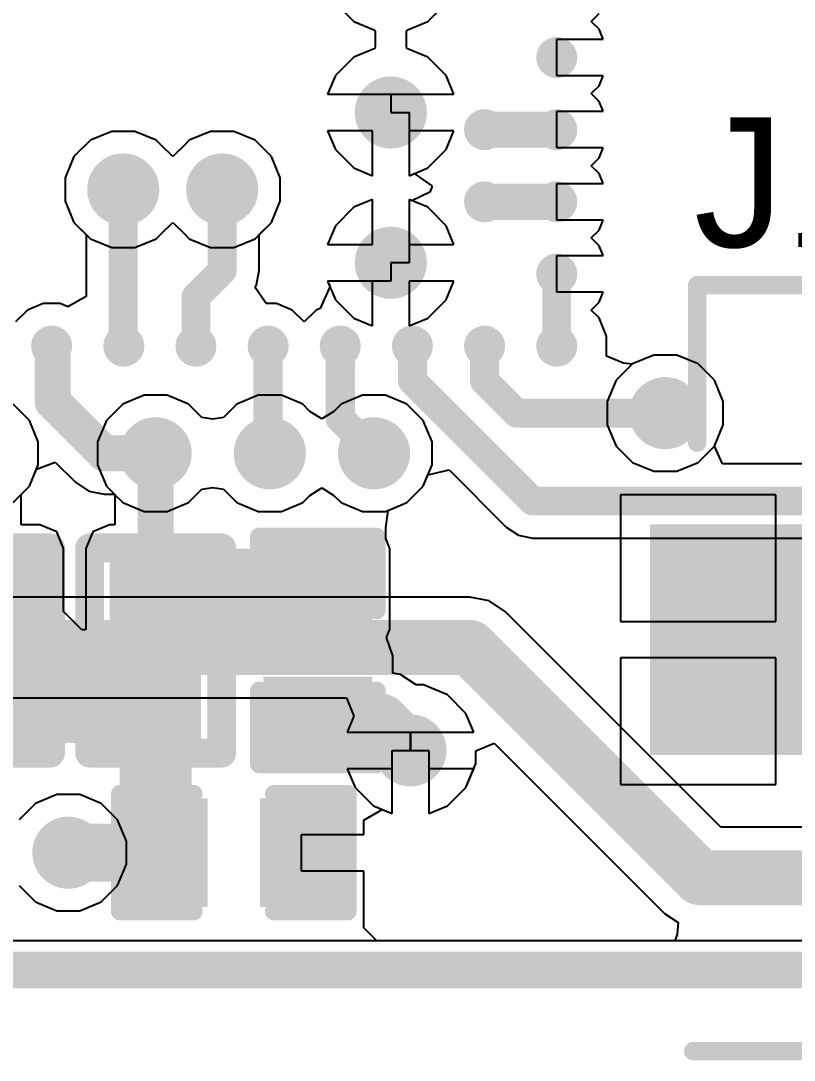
# Model space of a CAD drawing. Header units: millimetres. Extents: x 0 to 1.74, y -0.02 to 0.58.
# Drawn here: x 0.6768 to 0.8878, y -0.0246 to 0.259 of the extents above; entities that cross this region are included whole.
import ezdxf

# ---------------------------------------------------------------- set-up
doc = ezdxf.new("R2010")
doc.units = ezdxf.units.MM
doc.header["$MEASUREMENT"] = 0
for name, color, linetype in [('BottomLayer', 5, 'Continuous'), ('BottomPaste', 16, 'Continuous'), ('BottomSolder', 6, 'Continuous'), ('Mechanical1', 6, 'Continuous'), ('Mechanical2', 216, 'Continuous'), ('TopLayer', 1, 'Continuous'), ('TopOverlay', 2, 'Continuous'), ('TopPaste', 8, 'Continuous'), ('TopSolder', 216, 'Continuous'), ('ViaHoleLayer', 16, 'Continuous')]:
    doc.layers.add(name, color=color, linetype=linetype)
doc.styles.add('Arial', font='', dxfattribs={"height": 0.2})
doc.styles.get('Arial').set_extended_font_data('Arial')

# ---------------------------------------------------------------- blocks, each defined once
blk = doc.blocks.new('C___0402_12')
at = {"layer": 'TopLayer'}
for points in [[(-0.0275, -0.0125), (-0.0275, 0.0125), (-0.0095, 0.0125), (-0.0095, -0.0125)], [(0.0095, -0.0125), (0.0095, 0.0125), (0.0275, 0.0125), (0.0275, -0.0125)]]:
    blk.add_hatch(color=1, dxfattribs=at).paths.add_polyline_path(points)
at = {"layer": 'TopPaste'}
for points in [[(-0.0275, -0.0125), (-0.0275, 0.0125), (-0.0095, 0.0125), (-0.0095, -0.0125)], [(0.0095, -0.0125), (0.0095, 0.0125), (0.0275, 0.0125), (0.0275, -0.0125)]]:
    blk.add_hatch(color=8, dxfattribs=at).paths.add_polyline_path(points)
at = {"layer": 'TopSolder'}
for points in [[(-0.02986, -0.01486), (-0.02986, 0.01486), (-0.00714, 0.01486), (-0.00714, -0.01486)], [(0.00714, -0.01486), (0.00714, 0.01486), (0.02986, 0.01486), (0.02986, -0.01486)]]:
    blk.add_hatch(color=216, dxfattribs=at).paths.add_polyline_path(points)
at = {"layer": 'TopOverlay', "const_width": 0.005}
for points in [[(-0.031, -0.016), (-0.031, 0.016)], [(-0.011, 0.016), (-0.031, 0.016)], [(0.031, 0.016), (0.011, 0.016)], [(0.031, -0.016), (0.031, 0.016)], [(-0.011, -0.016), (-0.031, -0.016)], [(0.031, -0.016), (0.011, -0.016)]]:
    blk.add_lwpolyline(points, dxfattribs=at)
at = {"layer": 'TopOverlay', "const_width": 0.0025}
for points in [[(-0.03225, 0.016, 1), (-0.02975, 0.016, 1)], [(-0.03225, 0.016, 1), (-0.02975, 0.016, 1)], [(-0.01225, 0.016, 1), (-0.00975, 0.016, 1)], [(0.00975, 0.016, 1), (0.01225, 0.016, 1)], [(0.02975, 0.016, 1), (0.03225, 0.016, 1)], [(0.02975, 0.016, 1), (0.03225, 0.016, 1)], [(-0.03225, -0.016, 1), (-0.02975, -0.016, 1)], [(-0.03225, -0.016, 1), (-0.02975, -0.016, 1)], [(-0.01225, -0.016, 1), (-0.00975, -0.016, 1)], [(0.00975, -0.016, 1), (0.01225, -0.016, 1)], [(0.02975, -0.016, 1), (0.03225, -0.016, 1)], [(0.02975, -0.016, 1), (0.03225, -0.016, 1)]]:
    blk.add_lwpolyline(points, format="xyb", close=True, dxfattribs=at)
blk = doc.blocks.new('_____2____40_B_23')
at = {"layer": 'BottomLayer'}
h = blk.add_hatch(color=5, dxfattribs=at)
edge = h.paths.add_edge_path()
edge.add_arc((-0.10827, 0.07874), 0.00561, 0, 360)
h = blk.add_hatch(color=5, dxfattribs=at)
edge = h.paths.add_edge_path()
edge.add_arc((-0.08858, 0.07874), 0.00561, 0, 360)
h = blk.add_hatch(color=5, dxfattribs=at)
edge = h.paths.add_edge_path()
edge.add_arc((-0.0689, 0.07874), 0.00561, 0, 360)
h = blk.add_hatch(color=5, dxfattribs=at)
edge = h.paths.add_edge_path()
edge.add_arc((-0.04921, 0.07874), 0.00561, 0, 360)
h = blk.add_hatch(color=5, dxfattribs=at)
edge = h.paths.add_edge_path()
edge.add_arc((-0.02953, 0.07874), 0.00561, 0, 360)
h = blk.add_hatch(color=5, dxfattribs=at)
edge = h.paths.add_edge_path()
edge.add_arc((-0.00984, 0.07874), 0.00561, 0, 360)
h = blk.add_hatch(color=5, dxfattribs=at)
edge = h.paths.add_edge_path()
edge.add_arc((0.00984, 0.07874), 0.00561, 0, 360)
h = blk.add_hatch(color=5, dxfattribs=at)
edge = h.paths.add_edge_path()
edge.add_arc((0.02953, 0.07874), 0.00561, 0, 360)
h = blk.add_hatch(color=5, dxfattribs=at)
edge = h.paths.add_edge_path()
edge.add_arc((-0.10827, 0.05906), 0.00561, 0, 360)
h = blk.add_hatch(color=5, dxfattribs=at)
edge = h.paths.add_edge_path()
edge.add_arc((-0.10827, 0.03937), 0.00561, 0, 360)
h = blk.add_hatch(color=5, dxfattribs=at)
edge = h.paths.add_edge_path()
edge.add_arc((-0.08858, 0.03937), 0.00561, 0, 360)
h = blk.add_hatch(color=5, dxfattribs=at)
edge = h.paths.add_edge_path()
edge.add_arc((-0.10827, 0.01969), 0.00561, 0, 360)
h = blk.add_hatch(color=5, dxfattribs=at)
edge = h.paths.add_edge_path()
edge.add_arc((-0.08858, 0.01969), 0.00561, 0, 360)
h = blk.add_hatch(color=5, dxfattribs=at)
edge = h.paths.add_edge_path()
edge.add_arc((-0.10827, 0), 0.00561, 0, 360)
at = {"layer": 'BottomPaste'}
h = blk.add_hatch(color=16, dxfattribs=at)
edge = h.paths.add_edge_path()
edge.add_arc((-0.10827, 0.07874), 0.00561, 0, 360)
h = blk.add_hatch(color=16, dxfattribs=at)
edge = h.paths.add_edge_path()
edge.add_arc((-0.08858, 0.07874), 0.00561, 0, 360)
h = blk.add_hatch(color=16, dxfattribs=at)
edge = h.paths.add_edge_path()
edge.add_arc((-0.0689, 0.07874), 0.00561, 0, 360)
h = blk.add_hatch(color=16, dxfattribs=at)
edge = h.paths.add_edge_path()
edge.add_arc((-0.04921, 0.07874), 0.00561, 0, 360)
h = blk.add_hatch(color=16, dxfattribs=at)
edge = h.paths.add_edge_path()
edge.add_arc((-0.02953, 0.07874), 0.00561, 0, 360)
h = blk.add_hatch(color=16, dxfattribs=at)
edge = h.paths.add_edge_path()
edge.add_arc((-0.00984, 0.07874), 0.00561, 0, 360)
h = blk.add_hatch(color=16, dxfattribs=at)
edge = h.paths.add_edge_path()
edge.add_arc((0.00984, 0.07874), 0.00561, 0, 360)
h = blk.add_hatch(color=16, dxfattribs=at)
edge = h.paths.add_edge_path()
edge.add_arc((0.02953, 0.07874), 0.00561, 0, 360)
h = blk.add_hatch(color=16, dxfattribs=at)
edge = h.paths.add_edge_path()
edge.add_arc((-0.10827, 0.05906), 0.00561, 0, 360)
h = blk.add_hatch(color=16, dxfattribs=at)
edge = h.paths.add_edge_path()
edge.add_arc((-0.10827, 0.03937), 0.00561, 0, 360)
h = blk.add_hatch(color=16, dxfattribs=at)
edge = h.paths.add_edge_path()
edge.add_arc((-0.08858, 0.03937), 0.00561, 0, 360)
h = blk.add_hatch(color=16, dxfattribs=at)
edge = h.paths.add_edge_path()
edge.add_arc((-0.10827, 0.01969), 0.00561, 0, 360)
h = blk.add_hatch(color=16, dxfattribs=at)
edge = h.paths.add_edge_path()
edge.add_arc((-0.08858, 0.01969), 0.00561, 0, 360)
h = blk.add_hatch(color=16, dxfattribs=at)
edge = h.paths.add_edge_path()
edge.add_arc((-0.10827, 0), 0.00561, 0, 360)
at = {"layer": 'BottomSolder'}
h = blk.add_hatch(color=6, dxfattribs=at)
edge = h.paths.add_edge_path()
edge.add_arc((-0.10827, 0.07874), 0.00561, 0, 360)
h = blk.add_hatch(color=6, dxfattribs=at)
edge = h.paths.add_edge_path()
edge.add_arc((-0.08858, 0.07874), 0.00561, 0, 360)
h = blk.add_hatch(color=6, dxfattribs=at)
edge = h.paths.add_edge_path()
edge.add_arc((-0.0689, 0.07874), 0.00561, 0, 360)
h = blk.add_hatch(color=6, dxfattribs=at)
edge = h.paths.add_edge_path()
edge.add_arc((-0.04921, 0.07874), 0.00561, 0, 360)
h = blk.add_hatch(color=6, dxfattribs=at)
edge = h.paths.add_edge_path()
edge.add_arc((-0.02953, 0.07874), 0.00561, 0, 360)
h = blk.add_hatch(color=6, dxfattribs=at)
edge = h.paths.add_edge_path()
edge.add_arc((-0.00984, 0.07874), 0.00561, 0, 360)
h = blk.add_hatch(color=6, dxfattribs=at)
edge = h.paths.add_edge_path()
edge.add_arc((0.00984, 0.07874), 0.00561, 0, 360)
h = blk.add_hatch(color=6, dxfattribs=at)
edge = h.paths.add_edge_path()
edge.add_arc((0.02953, 0.07874), 0.00561, 0, 360)
h = blk.add_hatch(color=6, dxfattribs=at)
edge = h.paths.add_edge_path()
edge.add_arc((-0.10827, 0.05906), 0.00561, 0, 360)
h = blk.add_hatch(color=6, dxfattribs=at)
edge = h.paths.add_edge_path()
edge.add_arc((-0.10827, 0.03937), 0.00561, 0, 360)
h = blk.add_hatch(color=6, dxfattribs=at)
edge = h.paths.add_edge_path()
edge.add_arc((-0.08858, 0.03937), 0.00561, 0, 360)
h = blk.add_hatch(color=6, dxfattribs=at)
edge = h.paths.add_edge_path()
edge.add_arc((-0.10827, 0.01969), 0.00561, 0, 360)
h = blk.add_hatch(color=6, dxfattribs=at)
edge = h.paths.add_edge_path()
edge.add_arc((-0.08858, 0.01969), 0.00561, 0, 360)
h = blk.add_hatch(color=6, dxfattribs=at)
edge = h.paths.add_edge_path()
edge.add_arc((-0.10827, 0), 0.00561, 0, 360)
blk = doc.blocks.new('AFC01_S15FCC_00_25')
at = {"layer": 'TopLayer'}
blk.add_hatch(color=1, dxfattribs=at).paths.add_polyline_path([(-0.16535, -0.08425), (-0.24409, -0.08425), (-0.24409, -0.02126), (-0.16535, -0.02126)])
at = {"layer": 'TopPaste'}
blk.add_hatch(color=8, dxfattribs=at).paths.add_polyline_path([(-0.16535, -0.08425), (-0.24409, -0.08425), (-0.24409, -0.02126), (-0.16535, -0.02126)])
at = {"layer": 'TopSolder'}
blk.add_hatch(color=216, dxfattribs=at).paths.add_polyline_path([(-0.16535, -0.08425), (-0.24409, -0.08425), (-0.24409, -0.02126), (-0.16535, -0.02126)])
at = {"layer": 'Mechanical1', "const_width": 0.005}
blk.add_lwpolyline([(-0.23228, -0.165), (0.23228, -0.165)], dxfattribs=at)
at = {"layer": 'Mechanical1', "const_width": 0.0025}
blk.add_lwpolyline([(-0.23353, -0.165, 1), (-0.23103, -0.165, 1)], format="xyb", close=True, dxfattribs=at)
at = {"layer": 'TopOverlay', "const_width": 0.005}
for points in [[(-0.23121, 0.044), (-0.15121, 0.044)], [(-0.23121, 0.001), (-0.23121, 0.044)], [(-0.21421, -0.143), (0.19828, -0.143)]]:
    blk.add_lwpolyline(points, dxfattribs=at)
at = {"layer": 'TopOverlay', "const_width": 0.0025}
for points in [[(-0.23246, 0.044, 1), (-0.22996, 0.044, 1)], [(-0.23246, 0.044, 1), (-0.22996, 0.044, 1)], [(-0.23246, 0.001, 1), (-0.22996, 0.001, 1)], [(-0.21546, -0.143, 1), (-0.21296, -0.143, 1)]]:
    blk.add_lwpolyline(points, format="xyb", close=True, dxfattribs=at)
blk = doc.blocks.new('IND_0402_26')
at = {"layer": 'TopLayer'}
for points in [[(-0.02165, 0.01181), (-0.00591, 0.01181), (-0.00591, -0.01181), (-0.02165, -0.01181)], [(0.00591, 0.01181), (0.02165, 0.01181), (0.02165, -0.01181), (0.00591, -0.01181)]]:
    blk.add_hatch(color=1, dxfattribs=at).paths.add_polyline_path(points)
at = {"layer": 'TopPaste'}
for points in [[(-0.02165, 0.01181), (-0.00591, 0.01181), (-0.00591, -0.01181), (-0.02165, -0.01181)], [(0.00591, 0.01181), (0.02165, 0.01181), (0.02165, -0.01181), (0.00591, -0.01181)]]:
    blk.add_hatch(color=8, dxfattribs=at).paths.add_polyline_path(points)
at = {"layer": 'TopSolder'}
for points in [[(-0.02165, 0.01181), (-0.00591, 0.01181), (-0.00591, -0.01181), (-0.02165, -0.01181)], [(0.00591, 0.01181), (0.02165, 0.01181), (0.02165, -0.01181), (0.00591, -0.01181)]]:
    blk.add_hatch(color=216, dxfattribs=at).paths.add_polyline_path(points)
at = {"layer": 'TopOverlay', "const_width": 0.00787}
for points in [[(-0.012, 0.018), (-0.028, 0.018)], [(-0.028, -0.018), (-0.028, 0.018)], [(0.028, 0.018), (-0.012, 0.018)], [(0.028, -0.018), (0.028, 0.018)], [(-0.012, -0.018), (-0.028, -0.018)], [(0.028, -0.018), (-0.012, -0.018)]]:
    blk.add_lwpolyline(points, dxfattribs=at)
at = {"layer": 'TopOverlay', "const_width": 0.00394}
for points in [[(-0.02997, 0.018, 1), (-0.02603, 0.018, 1)], [(-0.02997, 0.018, 1), (-0.02603, 0.018, 1)], [(-0.01397, 0.018, 1), (-0.01003, 0.018, 1)], [(-0.01397, 0.018, 1), (-0.01003, 0.018, 1)], [(0.02603, 0.018, 1), (0.02997, 0.018, 1)], [(0.02603, 0.018, 1), (0.02997, 0.018, 1)], [(-0.02997, -0.018, 1), (-0.02603, -0.018, 1)], [(-0.02997, -0.018, 1), (-0.02603, -0.018, 1)], [(-0.01397, -0.018, 1), (-0.01003, -0.018, 1)], [(-0.01397, -0.018, 1), (-0.01003, -0.018, 1)], [(0.02603, -0.018, 1), (0.02997, -0.018, 1)], [(0.02603, -0.018, 1), (0.02997, -0.018, 1)]]:
    blk.add_lwpolyline(points, format="xyb", close=True, dxfattribs=at)
blk = doc.blocks.new('IND_0402_27')
at = {"layer": 'TopLayer'}
for points in [[(-0.02165, 0.01181), (-0.00591, 0.01181), (-0.00591, -0.01181), (-0.02165, -0.01181)], [(0.00591, 0.01181), (0.02165, 0.01181), (0.02165, -0.01181), (0.00591, -0.01181)]]:
    blk.add_hatch(color=1, dxfattribs=at).paths.add_polyline_path(points)
at = {"layer": 'TopPaste'}
for points in [[(-0.02165, 0.01181), (-0.00591, 0.01181), (-0.00591, -0.01181), (-0.02165, -0.01181)], [(0.00591, 0.01181), (0.02165, 0.01181), (0.02165, -0.01181), (0.00591, -0.01181)]]:
    blk.add_hatch(color=8, dxfattribs=at).paths.add_polyline_path(points)
at = {"layer": 'TopSolder'}
for points in [[(-0.02165, 0.01181), (-0.00591, 0.01181), (-0.00591, -0.01181), (-0.02165, -0.01181)], [(0.00591, 0.01181), (0.02165, 0.01181), (0.02165, -0.01181), (0.00591, -0.01181)]]:
    blk.add_hatch(color=216, dxfattribs=at).paths.add_polyline_path(points)
at = {"layer": 'TopOverlay', "const_width": 0.00787}
for points in [[(-0.012, 0.018), (-0.028, 0.018)], [(-0.028, -0.018), (-0.028, 0.018)], [(0.028, 0.018), (-0.012, 0.018)], [(0.028, -0.018), (0.028, 0.018)], [(-0.012, -0.018), (-0.028, -0.018)], [(0.028, -0.018), (-0.012, -0.018)]]:
    blk.add_lwpolyline(points, dxfattribs=at)
at = {"layer": 'TopOverlay', "const_width": 0.00394}
for points in [[(-0.02997, 0.018, 1), (-0.02603, 0.018, 1)], [(-0.02997, 0.018, 1), (-0.02603, 0.018, 1)], [(-0.01397, 0.018, 1), (-0.01003, 0.018, 1)], [(-0.01397, 0.018, 1), (-0.01003, 0.018, 1)], [(0.02603, 0.018, 1), (0.02997, 0.018, 1)], [(0.02603, 0.018, 1), (0.02997, 0.018, 1)], [(-0.02997, -0.018, 1), (-0.02603, -0.018, 1)], [(-0.02997, -0.018, 1), (-0.02603, -0.018, 1)], [(-0.01397, -0.018, 1), (-0.01003, -0.018, 1)], [(-0.01397, -0.018, 1), (-0.01003, -0.018, 1)], [(0.02603, -0.018, 1), (0.02997, -0.018, 1)], [(0.02603, -0.018, 1), (0.02997, -0.018, 1)]]:
    blk.add_lwpolyline(points, format="xyb", close=True, dxfattribs=at)
blk = doc.blocks.new('C___0402_34')
at = {"layer": 'TopLayer'}
for points in [[(-0.0275, -0.0125), (-0.0275, 0.0125), (-0.0095, 0.0125), (-0.0095, -0.0125)], [(0.0095, -0.0125), (0.0095, 0.0125), (0.0275, 0.0125), (0.0275, -0.0125)]]:
    blk.add_hatch(color=1, dxfattribs=at).paths.add_polyline_path(points)
at = {"layer": 'TopPaste'}
for points in [[(-0.0275, -0.0125), (-0.0275, 0.0125), (-0.0095, 0.0125), (-0.0095, -0.0125)], [(0.0095, -0.0125), (0.0095, 0.0125), (0.0275, 0.0125), (0.0275, -0.0125)]]:
    blk.add_hatch(color=8, dxfattribs=at).paths.add_polyline_path(points)
at = {"layer": 'TopSolder'}
for points in [[(-0.02986, -0.01486), (-0.02986, 0.01486), (-0.00714, 0.01486), (-0.00714, -0.01486)], [(0.00714, -0.01486), (0.00714, 0.01486), (0.02986, 0.01486), (0.02986, -0.01486)]]:
    blk.add_hatch(color=216, dxfattribs=at).paths.add_polyline_path(points)
at = {"layer": 'TopOverlay', "const_width": 0.005}
for points in [[(-0.031, -0.016), (-0.031, 0.016)], [(-0.031, 0.016), (-0.011, 0.016)], [(0.011, 0.016), (0.031, 0.016)], [(0.031, -0.016), (0.031, 0.016)], [(-0.031, -0.016), (-0.011, -0.016)], [(0.011, -0.016), (0.031, -0.016)]]:
    blk.add_lwpolyline(points, dxfattribs=at)
at = {"layer": 'TopOverlay', "const_width": 0.0025}
for points in [[(-0.03225, 0.016, 1), (-0.02975, 0.016, 1)], [(-0.03225, 0.016, 1), (-0.02975, 0.016, 1)], [(-0.01225, 0.016, 1), (-0.00975, 0.016, 1)], [(0.00975, 0.016, 1), (0.01225, 0.016, 1)], [(0.02975, 0.016, 1), (0.03225, 0.016, 1)], [(0.02975, 0.016, 1), (0.03225, 0.016, 1)], [(-0.03225, -0.016, 1), (-0.02975, -0.016, 1)], [(-0.03225, -0.016, 1), (-0.02975, -0.016, 1)], [(-0.01225, -0.016, 1), (-0.00975, -0.016, 1)], [(0.00975, -0.016, 1), (0.01225, -0.016, 1)], [(0.02975, -0.016, 1), (0.03225, -0.016, 1)], [(0.02975, -0.016, 1), (0.03225, -0.016, 1)]]:
    blk.add_lwpolyline(points, format="xyb", close=True, dxfattribs=at)

msp = doc.modelspace()

# ---------------------------------------------------------------- hatches: boundary and pattern name
at = {"layer": 'BottomLayer'}
h = msp.add_hatch(color=5, dxfattribs=at)
edge = h.paths.add_edge_path()
edge.add_arc((0.77774, 0.234), 0.00984, 0, 360)
h = msp.add_hatch(color=5, dxfattribs=at)
edge = h.paths.add_edge_path()
edge.add_arc((0.70474, 0.213), 0.00984, 0, 360)
h = msp.add_hatch(color=5, dxfattribs=at)
edge = h.paths.add_edge_path()
edge.add_arc((0.73174, 0.213), 0.00984, 0, 360)
h = msp.add_hatch(color=5, dxfattribs=at)
edge = h.paths.add_edge_path()
edge.add_arc((0.77774, 0.193), 0.00984, 0, 360)
h = msp.add_hatch(color=5, dxfattribs=at)
edge = h.paths.add_edge_path()
edge.add_arc((0.85261, 0.15197), 0.00984, 0, 360)
h = msp.add_hatch(color=5, dxfattribs=at)
edge = h.paths.add_edge_path()
edge.add_arc((0.71358, 0.141), 0.00984, 0, 360)
h = msp.add_hatch(color=5, dxfattribs=at)
edge = h.paths.add_edge_path()
edge.add_arc((0.74474, 0.141), 0.00984, 0, 360)
h = msp.add_hatch(color=5, dxfattribs=at)
edge = h.paths.add_edge_path()
edge.add_arc((0.77316, 0.141), 0.00984, 0, 360)
h = msp.add_hatch(color=5, dxfattribs=at)
edge = h.paths.add_edge_path()
edge.add_arc((0.78311, 0.05995), 0.00984, 0, 360)
h = msp.add_hatch(color=5, dxfattribs=at)
edge = h.paths.add_edge_path()
edge.add_arc((0.68978, 0.03204), 0.00984, 0, 360)
at = {"layer": 'BottomSolder'}
h = msp.add_hatch(color=6, dxfattribs=at)
edge = h.paths.add_edge_path()
edge.add_arc((0.77774, 0.234), 0.00591, 0, 360)
h = msp.add_hatch(color=6, dxfattribs=at)
edge = h.paths.add_edge_path()
edge.add_arc((0.70474, 0.213), 0.00591, 0, 360)
h = msp.add_hatch(color=6, dxfattribs=at)
edge = h.paths.add_edge_path()
edge.add_arc((0.73174, 0.213), 0.00591, 0, 360)
h = msp.add_hatch(color=6, dxfattribs=at)
edge = h.paths.add_edge_path()
edge.add_arc((0.77774, 0.193), 0.00591, 0, 360)
h = msp.add_hatch(color=6, dxfattribs=at)
edge = h.paths.add_edge_path()
edge.add_arc((0.85261, 0.15197), 0.00591, 0, 360)
h = msp.add_hatch(color=6, dxfattribs=at)
edge = h.paths.add_edge_path()
edge.add_arc((0.71358, 0.141), 0.00591, 0, 360)
h = msp.add_hatch(color=6, dxfattribs=at)
edge = h.paths.add_edge_path()
edge.add_arc((0.74474, 0.141), 0.00591, 0, 360)
h = msp.add_hatch(color=6, dxfattribs=at)
edge = h.paths.add_edge_path()
edge.add_arc((0.77316, 0.141), 0.00591, 0, 360)
h = msp.add_hatch(color=6, dxfattribs=at)
edge = h.paths.add_edge_path()
edge.add_arc((0.78311, 0.05995), 0.00591, 0, 360)
h = msp.add_hatch(color=6, dxfattribs=at)
edge = h.paths.add_edge_path()
edge.add_arc((0.68978, 0.03204), 0.00591, 0, 360)
at = {"layer": 'TopLayer'}
h = msp.add_hatch(color=1, dxfattribs=at)
edge = h.paths.add_edge_path()
edge.add_arc((0.77774, 0.234), 0.00984, 0, 360)
h = msp.add_hatch(color=1, dxfattribs=at)
edge = h.paths.add_edge_path()
edge.add_arc((0.70474, 0.213), 0.00984, 0, 360)
h = msp.add_hatch(color=1, dxfattribs=at)
edge = h.paths.add_edge_path()
edge.add_arc((0.73174, 0.213), 0.00984, 0, 360)
h = msp.add_hatch(color=1, dxfattribs=at)
edge = h.paths.add_edge_path()
edge.add_arc((0.77774, 0.193), 0.00984, 0, 360)
h = msp.add_hatch(color=1, dxfattribs=at)
edge = h.paths.add_edge_path()
edge.add_arc((0.85261, 0.15197), 0.00984, 0, 360)
h = msp.add_hatch(color=1, dxfattribs=at)
edge = h.paths.add_edge_path()
edge.add_arc((0.71358, 0.141), 0.00984, 0, 360)
h = msp.add_hatch(color=1, dxfattribs=at)
edge = h.paths.add_edge_path()
edge.add_arc((0.74474, 0.141), 0.00984, 0, 360)
h = msp.add_hatch(color=1, dxfattribs=at)
edge = h.paths.add_edge_path()
edge.add_arc((0.77316, 0.141), 0.00984, 0, 360)
for points in [[(0.612, 0.093), (0.682, 0.093), (0.682, 0.115), (0.612, 0.115)], [(0.701, 0.093), (0.771, 0.093), (0.771, 0.115), (0.701, 0.115)], [(0.654, 0.062), (0.726, 0.062), (0.726, 0.084), (0.654, 0.084)]]:
    msp.add_hatch(color=1, dxfattribs=at).paths.add_polyline_path(points)
h = msp.add_hatch(color=1, dxfattribs=at)
edge = h.paths.add_edge_path()
edge.add_arc((0.78311, 0.05995), 0.00984, 0, 360)
h = msp.add_hatch(color=1, dxfattribs=at)
edge = h.paths.add_edge_path()
edge.add_arc((0.68978, 0.03204), 0.00984, 0, 360)
at = {"layer": 'TopSolder'}
h = msp.add_hatch(color=216, dxfattribs=at)
edge = h.paths.add_edge_path()
edge.add_arc((0.77774, 0.234), 0.00591, 0, 360)
h = msp.add_hatch(color=216, dxfattribs=at)
edge = h.paths.add_edge_path()
edge.add_arc((0.70474, 0.213), 0.00591, 0, 360)
h = msp.add_hatch(color=216, dxfattribs=at)
edge = h.paths.add_edge_path()
edge.add_arc((0.73174, 0.213), 0.00591, 0, 360)
h = msp.add_hatch(color=216, dxfattribs=at)
edge = h.paths.add_edge_path()
edge.add_arc((0.77774, 0.193), 0.00591, 0, 360)
h = msp.add_hatch(color=216, dxfattribs=at)
edge = h.paths.add_edge_path()
edge.add_arc((0.85261, 0.15197), 0.00591, 0, 360)
h = msp.add_hatch(color=216, dxfattribs=at)
edge = h.paths.add_edge_path()
edge.add_arc((0.71358, 0.141), 0.00591, 0, 360)
h = msp.add_hatch(color=216, dxfattribs=at)
edge = h.paths.add_edge_path()
edge.add_arc((0.74474, 0.141), 0.00591, 0, 360)
h = msp.add_hatch(color=216, dxfattribs=at)
edge = h.paths.add_edge_path()
edge.add_arc((0.77316, 0.141), 0.00591, 0, 360)
h = msp.add_hatch(color=216, dxfattribs=at)
edge = h.paths.add_edge_path()
edge.add_arc((0.78311, 0.05995), 0.00591, 0, 360)
h = msp.add_hatch(color=216, dxfattribs=at)
edge = h.paths.add_edge_path()
edge.add_arc((0.68978, 0.03204), 0.00591, 0, 360)
at = {"layer": 'ViaHoleLayer'}
h = msp.add_hatch(color=16, dxfattribs=at)
edge = h.paths.add_edge_path()
edge.add_arc((0.77774, 0.234), 0.00591, 0, 360)
h = msp.add_hatch(color=16, dxfattribs=at)
edge = h.paths.add_edge_path()
edge.add_arc((0.70474, 0.213), 0.00591, 0, 360)
h = msp.add_hatch(color=16, dxfattribs=at)
edge = h.paths.add_edge_path()
edge.add_arc((0.73174, 0.213), 0.00591, 0, 360)
h = msp.add_hatch(color=16, dxfattribs=at)
edge = h.paths.add_edge_path()
edge.add_arc((0.77774, 0.193), 0.00591, 0, 360)
h = msp.add_hatch(color=16, dxfattribs=at)
edge = h.paths.add_edge_path()
edge.add_arc((0.85261, 0.15197), 0.00591, 0, 360)
h = msp.add_hatch(color=16, dxfattribs=at)
edge = h.paths.add_edge_path()
edge.add_arc((0.71358, 0.141), 0.00591, 0, 360)
h = msp.add_hatch(color=16, dxfattribs=at)
edge = h.paths.add_edge_path()
edge.add_arc((0.74474, 0.141), 0.00591, 0, 360)
h = msp.add_hatch(color=16, dxfattribs=at)
edge = h.paths.add_edge_path()
edge.add_arc((0.77316, 0.141), 0.00591, 0, 360)
h = msp.add_hatch(color=16, dxfattribs=at)
edge = h.paths.add_edge_path()
edge.add_arc((0.78311, 0.05995), 0.00591, 0, 360)
h = msp.add_hatch(color=16, dxfattribs=at)
edge = h.paths.add_edge_path()
edge.add_arc((0.68978, 0.03204), 0.00591, 0, 360)

# ---------------------------------------------------------------- linework, layer by layer
at = {"layer": 'BottomLayer'}
for p, q in [((0.76261, 0.26389), (0.76763, 0.25887)), ((0.83241, 0.25884), (0.83455, 0.26098)), ((0.76763, 0.25887), (0.77336, 0.2565)), ((0.83455, 0.25671), (0.83241, 0.25884)), ((0.77336, 0.2565), (0.77346, 0.25598)), ((0.77346, 0.25598), (0.77346, 0.25202)), ((0.83567, 0.254), (0.83455, 0.25671)), ((0.82301, 0.244), (0.82301, 0.254)), ((0.82301, 0.254), (0.83567, 0.254)), ((0.77336, 0.2515), (0.76763, 0.24913)), ((0.77346, 0.25202), (0.77336, 0.2515)), ((0.76763, 0.24913), (0.76261, 0.24411)), ((0.76261, 0.24411), (0.7605, 0.239)), ((0.83567, 0.244), (0.82301, 0.244)), ((0.83455, 0.24129), (0.83567, 0.244)), ((0.83241, 0.23916), (0.83455, 0.24129)), ((0.7605, 0.239), (0.77774, 0.239)), ((0.77774, 0.239), (0.77774, 0.234)), ((0.83455, 0.23703), (0.83241, 0.23916)), ((0.83567, 0.23432), (0.83455, 0.23703)), ((0.77774, 0.234), (0.78274, 0.234)), ((0.78274, 0.234), (0.78274, 0.21676)), ((0.82301, 0.22432), (0.82301, 0.23432)), ((0.82301, 0.23432), (0.83567, 0.23432)), ((0.70159, 0.22884), (0.69577, 0.22643)), ((0.70789, 0.22884), (0.70159, 0.22884)), ((0.71371, 0.22643), (0.70789, 0.22884)), ((0.72859, 0.22884), (0.72277, 0.22643)), ((0.73489, 0.22884), (0.72859, 0.22884)), ((0.74071, 0.22643), (0.73489, 0.22884)), ((0.77274, 0.229), (0.7605, 0.229)), ((0.7605, 0.229), (0.76261, 0.22389)), ((0.77274, 0.21676), (0.77274, 0.229)), ((0.69577, 0.22643), (0.69131, 0.22197)), ((0.71497, 0.22517), (0.71371, 0.22643)), ((0.71824, 0.22204), (0.71497, 0.22517)), ((0.72151, 0.22517), (0.71824, 0.22204)), ((0.72277, 0.22643), (0.72151, 0.22517)), ((0.74517, 0.22197), (0.74071, 0.22643)), ((0.83567, 0.22432), (0.82301, 0.22432)), ((0.83455, 0.22161), (0.83567, 0.22432)), ((0.69131, 0.22197), (0.6889, 0.21615)), ((0.74758, 0.21615), (0.74517, 0.22197)), ((0.76261, 0.22389), (0.76763, 0.21887)), ((0.83241, 0.21947), (0.83455, 0.22161)), ((0.76763, 0.21887), (0.77274, 0.21676)), ((0.83455, 0.21734), (0.83241, 0.21947)), ((0.6889, 0.21615), (0.6889, 0.20985)), ((0.74758, 0.20985), (0.74758, 0.21615)), ((0.78274, 0.21676), (0.78416, 0.21735)), ((0.78416, 0.21735), (0.78892, 0.21401)), ((0.83567, 0.21463), (0.83455, 0.21734)), ((0.7889, 0.2136), (0.78841, 0.21227)), ((0.78892, 0.21401), (0.7889, 0.2136)), ((0.82301, 0.20463), (0.82301, 0.21463)), ((0.82301, 0.21463), (0.83567, 0.21463)), ((0.77274, 0.21024), (0.76763, 0.20813)), ((0.77274, 0.198), (0.77274, 0.21024)), ((0.78351, 0.20992), (0.78274, 0.21024)), ((0.78274, 0.21024), (0.78274, 0.193)), ((0.78841, 0.21227), (0.78351, 0.20992)), ((0.6889, 0.20985), (0.69131, 0.20403)), ((0.74517, 0.20403), (0.74758, 0.20985)), ((0.76763, 0.20813), (0.76261, 0.20311)), ((0.83567, 0.20463), (0.82301, 0.20463)), ((0.83455, 0.20192), (0.83567, 0.20463)), ((0.69131, 0.20403), (0.69461, 0.20073)), ((0.74187, 0.20073), (0.74517, 0.20403)), ((0.76261, 0.20311), (0.7605, 0.198)), ((0.83241, 0.19979), (0.83455, 0.20192)), ((0.69461, 0.20073), (0.69461, 0.18382)), ((0.74187, 0.19086), (0.74187, 0.20073)), ((0.83455, 0.19765), (0.83241, 0.19979)), ((0.7605, 0.198), (0.77274, 0.198)), ((0.83567, 0.19495), (0.83455, 0.19765)), ((0.78274, 0.193), (0.77774, 0.193)), ((0.77774, 0.193), (0.77774, 0.188)), ((0.82301, 0.18495), (0.82301, 0.19495)), ((0.82301, 0.19495), (0.83567, 0.19495)), ((0.7411, 0.18698), (0.74187, 0.19086)), ((0.77774, 0.188), (0.7605, 0.188)), ((0.7605, 0.188), (0.76107, 0.18663)), ((0.74077, 0.18649), (0.7411, 0.18698)), ((0.7409, 0.18601), (0.74077, 0.18649)), ((0.7437, 0.18187), (0.7409, 0.18601)), ((0.76109, 0.18642), (0.75843, 0.18054)), ((0.76107, 0.18663), (0.76109, 0.18642)), ((0.83567, 0.18495), (0.82301, 0.18495)), ((0.83455, 0.18224), (0.83567, 0.18495)), ((0.6829, 0.18187), (0.67864, 0.1801)), ((0.68752, 0.18187), (0.6829, 0.18187)), ((0.68961, 0.18101), (0.68752, 0.18187)), ((0.69461, 0.18382), (0.68961, 0.18101)), ((0.74658, 0.18187), (0.7437, 0.18187)), ((0.75084, 0.1801), (0.74658, 0.18187)), ((0.83241, 0.1801), (0.83455, 0.18224)), ((0.67864, 0.1801), (0.67537, 0.17684)), ((0.75411, 0.17684), (0.75084, 0.1801)), ((0.75738, 0.1801), (0.75411, 0.17684)), ((0.75843, 0.18054), (0.75738, 0.1801)), ((0.83455, 0.17797), (0.83241, 0.1801)), ((0.83662, 0.17297), (0.83455, 0.17797)), ((0.83662, 0.16755), (0.83662, 0.17297)), ((0.84122, 0.16561), (0.83662, 0.16755)), ((0.84946, 0.16782), (0.84364, 0.1654)), ((0.85576, 0.16782), (0.84946, 0.16782)), ((0.86159, 0.1654), (0.85576, 0.16782)), ((0.8436, 0.16537), (0.84122, 0.16561)), ((0.84364, 0.1654), (0.8436, 0.16537)), ((0.86604, 0.16095), (0.86159, 0.1654)), ((0.86845, 0.15513), (0.86604, 0.16095)), ((0.86845, 0.14882), (0.86845, 0.15513)), ((0.86604, 0.143), (0.86845, 0.14882)), ((0.86824, 0.13813), (0.86604, 0.143)), ((0.67917, 0.13203), (0.68109, 0.13667)), ((0.68109, 0.13667), (0.6862, 0.13863)), ((0.6862, 0.13863), (0.6917, 0.13313)), ((0.78788, 0.13514), (0.79362, 0.13647)), ((0.79362, 0.13647), (0.80925, 0.12084)), ((0.99417, 0.13813), (0.86824, 0.13813)), ((0.78659, 0.13203), (0.78788, 0.13514)), ((0.67471, 0.12757), (0.67917, 0.13203)), ((0.6917, 0.13313), (0.69532, 0.13071)), ((0.69532, 0.13071), (0.69958, 0.12987)), ((0.72255, 0.12757), (0.72622, 0.13124)), ((0.72622, 0.13124), (0.72916, 0.13169)), ((0.72916, 0.13169), (0.7321, 0.13124)), ((0.7321, 0.13124), (0.73577, 0.12757)), ((0.75568, 0.12954), (0.75895, 0.13155)), ((0.75895, 0.13155), (0.76221, 0.12954)), ((0.78213, 0.12757), (0.78659, 0.13203)), ((0.69958, 0.12987), (0.70231, 0.12987)), ((0.70231, 0.12987), (0.7046, 0.12757)), ((0.75371, 0.12757), (0.75568, 0.12954)), ((0.76221, 0.12954), (0.76418, 0.12757)), ((0.7046, 0.12757), (0.71043, 0.12516)), ((0.71043, 0.12516), (0.71673, 0.12516)), ((0.71673, 0.12516), (0.72255, 0.12757)), ((0.73577, 0.12757), (0.74159, 0.12516)), ((0.74159, 0.12516), (0.74789, 0.12516)), ((0.74789, 0.12516), (0.75371, 0.12757)), ((0.76418, 0.12757), (0.77, 0.12516)), ((0.77, 0.12516), (0.77631, 0.12516)), ((0.77631, 0.12516), (0.78213, 0.12757)), ((0.80925, 0.12084), (0.81254, 0.11864)), ((0.81254, 0.11864), (0.81641, 0.11787)), ((0.81641, 0.11787), (0.98997, 0.11787)), ((0.7993, 0.1018), (0.46329, 0.1018)), ((0.80457, 0.10075), (0.7993, 0.1018)), ((0.80903, 0.09777), (0.80457, 0.10075)), ((0.86782, 0.03898), (0.80903, 0.09777)), ((0.61966, 0.07427), (0.76566, 0.07427)), ((0.76566, 0.07427), (0.76766, 0.06927)), ((0.76766, 0.06927), (0.76587, 0.06495)), ((0.76587, 0.06495), (0.78311, 0.06495)), ((0.78311, 0.06495), (0.78311, 0.05995)), ((0.78311, 0.05995), (0.78811, 0.05995)), ((0.78811, 0.05995), (0.78811, 0.04271)), ((0.80095, 0.05984), (0.80595, 0.06192)), ((0.80095, 0.0564), (0.80095, 0.05984)), ((0.80595, 0.06192), (0.85239, 0.01548)), ((0.77811, 0.05495), (0.76587, 0.05495)), ((0.76587, 0.05495), (0.76798, 0.04985)), ((0.77811, 0.04271), (0.77811, 0.05495)), ((0.79824, 0.04985), (0.80095, 0.0564)), ((0.76798, 0.04985), (0.773, 0.04483)), ((0.79322, 0.04483), (0.79824, 0.04985)), ((0.68081, 0.04547), (0.67635, 0.04101)), ((0.68663, 0.04788), (0.68081, 0.04547)), ((0.69293, 0.04788), (0.68663, 0.04788)), ((0.69875, 0.04547), (0.69293, 0.04788)), ((0.70321, 0.04101), (0.69875, 0.04547)), ((0.773, 0.04483), (0.77811, 0.04271)), ((0.78811, 0.04271), (0.79322, 0.04483)), ((0.70562, 0.03519), (0.70321, 0.04101)), ((1.17425, 0.03898), (0.86782, 0.03898)), ((0.70562, 0.02889), (0.70562, 0.03519)), ((0.70321, 0.02307), (0.70562, 0.02889)), ((0.67635, 0.02307), (0.68081, 0.01861)), ((0.69875, 0.01861), (0.70321, 0.02307)), ((0.68081, 0.01861), (0.68663, 0.0162)), ((0.69293, 0.0162), (0.69875, 0.01861)), ((0.68663, 0.0162), (0.69293, 0.0162)), ((0.85239, 0.01548), (0.8561, 0.013)), ((0.8561, 0.013), (0.8559, 0.00978)), ((0.8559, 0.00978), (0.85527, 0.008)), ((0.85527, 0.008), (0.34992, 0.008))]:
    msp.add_line(p, q, dxfattribs=at)
for points, const_width in [([(0.80332, 0.22932), (0.82301, 0.22932)], 0.00984), ([(0.70474, 0.17042), (0.70474, 0.213)], 0.00787), ([(0.73174, 0.19086), (0.73174, 0.213)], 0.00787), ([(0.80332, 0.20963), (0.82301, 0.20963)], 0.00984), ([(0.72458, 0.1837), (0.73174, 0.19086)], 0.00787), ([(0.82301, 0.17026), (0.82301, 0.18995)], 0.00787), ([(0.72458, 0.17026), (0.72458, 0.1837)], 0.00787), ([(0.68521, 0.17026), (0.68548, 0.17)], 0.00984), ([(0.68548, 0.1551), (0.68548, 0.17)], 0.00984), ([(0.74427, 0.14153), (0.74427, 0.17026)], 0.008), ([(0.76395, 0.15053), (0.76395, 0.17026)], 0.008), ([(0.78364, 0.17026), (0.78387, 0.17003)], 0.01), ([(0.78364, 0.16078), (0.78364, 0.17026)], 0.00787), ([(0.80332, 0.17026), (0.80356, 0.17003)], 0.01), ([(0.80332, 0.16071), (0.80332, 0.17026)], 0.00787), ([(0.78364, 0.16078), (0.81641, 0.128)], 0.00787), ([(0.80332, 0.16071), (0.81206, 0.15197)], 0.00787), ([(0.68548, 0.1551), (0.69958, 0.141)], 0.00984), ([(0.76395, 0.15053), (0.77316, 0.14133)], 0.008), ([(0.81206, 0.15197), (0.85261, 0.15197)], 0.00787), ([(0.69958, 0.141), (0.71358, 0.141)], 0.00984), ([(0.77316, 0.14133), (0.77316, 0.14233)], 0.008), ([(0.77316, 0.141), (0.77316, 0.14133)], 0.008), ([(0.81641, 0.128), (0.99417, 0.128)], 0.00787), ([(0.4541, 0.08804), (0.7993, 0.08804)], 0.015), ([(0.7993, 0.08804), (0.86212, 0.02521)], 0.015), ([(0.86212, 0.02521), (1.17995, 0.02521)], 0.015)]:
    msp.add_lwpolyline(points, dxfattribs=dict(at, const_width=const_width))
for points, const_width in [([(0.80086, 0.22932, 1), (0.80578, 0.22932, 1)], 0.00492), ([(0.82055, 0.22932, 1), (0.82547, 0.22932, 1)], 0.00492), ([(0.70277, 0.213, 1), (0.70671, 0.213, 1)], 0.00394), ([(0.72977, 0.213, 1), (0.73371, 0.213, 1)], 0.00394), ([(0.80086, 0.20963, 1), (0.80578, 0.20963, 1)], 0.00492), ([(0.82055, 0.20963, 1), (0.82547, 0.20963, 1)], 0.00492), ([(0.72977, 0.19086, 1), (0.73371, 0.19086, 1)], 0.00394), ([(0.72977, 0.19086, 1), (0.73371, 0.19086, 1)], 0.00394), ([(0.82104, 0.18995, 1), (0.82498, 0.18995, 1)], 0.00394), ([(0.72261, 0.1837, 1), (0.72655, 0.1837, 1)], 0.00394), ([(0.72261, 0.1837, 1), (0.72655, 0.1837, 1)], 0.00394), ([(0.68275, 0.17026, 1), (0.68767, 0.17026, 1)], 0.00492), ([(0.68302, 0.17, 1), (0.68794, 0.17, 1)], 0.00492), ([(0.68302, 0.17, 1), (0.68794, 0.17, 1)], 0.00492), ([(0.70277, 0.17042, 1), (0.70671, 0.17042, 1)], 0.00394), ([(0.72261, 0.17026, 1), (0.72655, 0.17026, 1)], 0.00394), ([(0.74227, 0.17026, 1), (0.74627, 0.17026, 1)], 0.004), ([(0.76195, 0.17026, 1), (0.76595, 0.17026, 1)], 0.004), ([(0.78114, 0.17026, 1), (0.78614, 0.17026, 1)], 0.005), ([(0.78137, 0.17003, 1), (0.78637, 0.17003, 1)], 0.005), ([(0.78167, 0.17026, 1), (0.78561, 0.17026, 1)], 0.00394), ([(0.80082, 0.17026, 1), (0.80582, 0.17026, 1)], 0.005), ([(0.80106, 0.17003, 1), (0.80606, 0.17003, 1)], 0.005), ([(0.80135, 0.17026, 1), (0.80529, 0.17026, 1)], 0.00394), ([(0.82104, 0.17026, 1), (0.82498, 0.17026, 1)], 0.00394), ([(0.78167, 0.16078, 1), (0.78561, 0.16078, 1)], 0.00394), ([(0.78167, 0.16078, 1), (0.78561, 0.16078, 1)], 0.00394), ([(0.80135, 0.16071, 1), (0.80529, 0.16071, 1)], 0.00394), ([(0.80135, 0.16071, 1), (0.80529, 0.16071, 1)], 0.00394), ([(0.68302, 0.1551, 1), (0.68794, 0.1551, 1)], 0.00492), ([(0.68302, 0.1551, 1), (0.68794, 0.1551, 1)], 0.00492), ([(0.76195, 0.15053, 1), (0.76595, 0.15053, 1)], 0.004), ([(0.76195, 0.15053, 1), (0.76595, 0.15053, 1)], 0.004), ([(0.81009, 0.15197, 1), (0.81403, 0.15197, 1)], 0.00394), ([(0.81009, 0.15197, 1), (0.81403, 0.15197, 1)], 0.00394), ([(0.85064, 0.15197, 1), (0.85458, 0.15197, 1)], 0.00394), ([(0.69712, 0.141, 1), (0.70204, 0.141, 1)], 0.00492), ([(0.69712, 0.141, 1), (0.70204, 0.141, 1)], 0.00492), ([(0.71112, 0.141, 1), (0.71604, 0.141, 1)], 0.00492), ([(0.74227, 0.14153, 1), (0.74627, 0.14153, 1)], 0.004), ([(0.77116, 0.14233, 1), (0.77516, 0.14233, 1)], 0.004), ([(0.77116, 0.14133, 1), (0.77516, 0.14133, 1)], 0.004), ([(0.77116, 0.14133, 1), (0.77516, 0.14133, 1)], 0.004), ([(0.77116, 0.14133, 1), (0.77516, 0.14133, 1)], 0.004), ([(0.77116, 0.141, 1), (0.77516, 0.141, 1)], 0.004), ([(0.81445, 0.128, 1), (0.81838, 0.128, 1)], 0.00394), ([(0.81445, 0.128, 1), (0.81838, 0.128, 1)], 0.00394), ([(0.79555, 0.08804, 1), (0.80305, 0.08804, 1)], 0.0075), ([(0.79555, 0.08804, 1), (0.80305, 0.08804, 1)], 0.0075), ([(0.85837, 0.02521, 1), (0.86587, 0.02521, 1)], 0.0075), ([(0.85837, 0.02521, 1), (0.86587, 0.02521, 1)], 0.0075)]:
    msp.add_lwpolyline(points, format="xyb", close=True, dxfattribs=dict(at, const_width=const_width))
at = {"layer": 'Mechanical2', "const_width": 0.01}
msp.add_lwpolyline([(0, 0), (1.49606, 0)], dxfattribs=at)
at = {"layer": 'TopLayer'}
for p, q in [((0.76261, 0.26389), (0.76763, 0.25887)), ((0.78785, 0.25887), (0.79287, 0.26389)), ((0.76763, 0.25887), (0.77336, 0.2565)), ((0.78212, 0.2565), (0.78785, 0.25887)), ((0.77336, 0.2565), (0.77346, 0.25598)), ((0.77346, 0.25598), (0.77346, 0.25202)), ((0.78202, 0.25598), (0.78212, 0.2565)), ((0.78202, 0.25202), (0.78202, 0.25598)), ((0.77336, 0.2515), (0.76763, 0.24913)), ((0.77346, 0.25202), (0.77336, 0.2515)), ((0.78212, 0.2515), (0.78202, 0.25202)), ((0.78785, 0.24913), (0.78212, 0.2515)), ((0.76763, 0.24913), (0.76261, 0.24411)), ((0.79287, 0.24411), (0.78785, 0.24913)), ((0.76261, 0.24411), (0.7605, 0.239)), ((0.79498, 0.239), (0.79287, 0.24411)), ((0.7605, 0.239), (0.79498, 0.239)), ((0.70159, 0.22884), (0.69577, 0.22643)), ((0.70789, 0.22884), (0.70159, 0.22884)), ((0.71371, 0.22643), (0.70789, 0.22884)), ((0.72859, 0.22884), (0.72277, 0.22643)), ((0.73489, 0.22884), (0.72859, 0.22884)), ((0.74071, 0.22643), (0.73489, 0.22884)), ((0.77274, 0.229), (0.7605, 0.229)), ((0.7605, 0.229), (0.76261, 0.22389)), ((0.77274, 0.21676), (0.77274, 0.229)), ((0.79498, 0.229), (0.78274, 0.229)), ((0.78274, 0.229), (0.78274, 0.21676)), ((0.79287, 0.22389), (0.79498, 0.229)), ((0.69577, 0.22643), (0.69131, 0.22197)), ((0.71497, 0.22517), (0.71371, 0.22643)), ((0.71824, 0.22204), (0.71497, 0.22517)), ((0.72151, 0.22517), (0.71824, 0.22204)), ((0.72277, 0.22643), (0.72151, 0.22517)), ((0.74517, 0.22197), (0.74071, 0.22643)), ((0.69131, 0.22197), (0.6889, 0.21615)), ((0.74758, 0.21615), (0.74517, 0.22197)), ((0.76261, 0.22389), (0.76763, 0.21887)), ((0.78785, 0.21887), (0.79287, 0.22389)), ((0.76763, 0.21887), (0.77274, 0.21676)), ((0.78274, 0.21676), (0.78785, 0.21887)), ((0.6889, 0.21615), (0.6889, 0.20985)), ((0.74758, 0.20985), (0.74758, 0.21615)), ((0.77274, 0.21024), (0.76763, 0.20813)), ((0.77274, 0.198), (0.77274, 0.21024)), ((0.78785, 0.20813), (0.78274, 0.21024)), ((0.78274, 0.21024), (0.78274, 0.198)), ((0.6889, 0.20985), (0.69131, 0.20403)), ((0.74517, 0.20403), (0.74758, 0.20985)), ((0.76763, 0.20813), (0.76261, 0.20311)), ((0.79287, 0.20311), (0.78785, 0.20813)), ((0.69131, 0.20403), (0.69577, 0.19957)), ((0.71497, 0.20083), (0.71824, 0.20396)), ((0.71824, 0.20396), (0.72151, 0.20083)), ((0.74071, 0.19957), (0.74517, 0.20403)), ((0.76261, 0.20311), (0.7605, 0.198)), ((0.79498, 0.198), (0.79287, 0.20311)), ((0.69577, 0.19957), (0.70159, 0.19716)), ((0.70789, 0.19716), (0.71371, 0.19957)), ((0.71371, 0.19957), (0.71497, 0.20083)), ((0.72151, 0.20083), (0.72277, 0.19957)), ((0.72277, 0.19957), (0.72859, 0.19716)), ((0.73489, 0.19716), (0.74071, 0.19957)), ((0.70159, 0.19716), (0.70789, 0.19716)), ((0.72859, 0.19716), (0.73489, 0.19716)), ((0.7605, 0.198), (0.77274, 0.198)), ((0.78274, 0.198), (0.79498, 0.198)), ((0.77274, 0.188), (0.7605, 0.188)), ((0.7605, 0.188), (0.76261, 0.18289)), ((0.77274, 0.17576), (0.77274, 0.188)), ((0.79498, 0.188), (0.78274, 0.188)), ((0.78274, 0.188), (0.78274, 0.17576)), ((0.79287, 0.18289), (0.79498, 0.188)), ((0.76261, 0.18289), (0.76763, 0.17787)), ((0.78785, 0.17787), (0.79287, 0.18289)), ((0.76763, 0.17787), (0.77274, 0.17576)), ((0.78274, 0.17576), (0.78785, 0.17787)), ((0.84946, 0.16782), (0.84364, 0.1654)), ((0.85576, 0.16782), (0.84946, 0.16782)), ((0.86159, 0.1654), (0.85576, 0.16782)), ((0.84364, 0.1654), (0.83918, 0.16095)), ((0.86604, 0.16095), (0.86159, 0.1654)), ((0.83918, 0.16095), (0.83677, 0.15513)), ((0.86845, 0.15513), (0.86604, 0.16095)), ((0.71043, 0.15684), (0.7046, 0.15443)), ((0.71673, 0.15684), (0.71043, 0.15684)), ((0.72255, 0.15443), (0.71673, 0.15684)), ((0.74159, 0.15684), (0.73577, 0.15443)), ((0.74789, 0.15684), (0.74159, 0.15684)), ((0.75371, 0.15443), (0.74789, 0.15684)), ((0.77, 0.15684), (0.76418, 0.15443)), ((0.77631, 0.15684), (0.77, 0.15684)), ((0.78213, 0.15443), (0.77631, 0.15684)), ((0.67917, 0.14997), (0.67471, 0.15443)), ((0.7046, 0.15443), (0.70015, 0.14997)), ((0.72622, 0.15076), (0.72255, 0.15443)), ((0.73577, 0.15443), (0.7321, 0.15076)), ((0.75568, 0.15246), (0.75371, 0.15443)), ((0.76418, 0.15443), (0.76221, 0.15246)), ((0.78659, 0.14997), (0.78213, 0.15443)), ((0.83677, 0.15513), (0.83677, 0.14882)), ((0.86845, 0.14882), (0.86845, 0.15513)), ((0.72916, 0.15031), (0.72622, 0.15076)), ((0.7321, 0.15076), (0.72916, 0.15031)), ((0.75895, 0.15045), (0.75568, 0.15246)), ((0.76221, 0.15246), (0.75895, 0.15045)), ((0.68158, 0.14415), (0.67917, 0.14997)), ((0.70015, 0.14997), (0.69774, 0.14415)), ((0.789, 0.14415), (0.78659, 0.14997)), ((0.83677, 0.14882), (0.83918, 0.143)), ((0.86604, 0.143), (0.86845, 0.14882)), ((0.68158, 0.13785), (0.68158, 0.14415)), ((0.69774, 0.14415), (0.69774, 0.13785)), ((0.789, 0.13785), (0.789, 0.14415)), ((0.83918, 0.143), (0.84364, 0.13854)), ((0.86159, 0.13854), (0.86604, 0.143)), ((0.67917, 0.13203), (0.68158, 0.13785)), ((0.69774, 0.13785), (0.70015, 0.13203)), ((0.78659, 0.13203), (0.789, 0.13785)), ((0.84364, 0.13854), (0.84946, 0.13613)), ((0.85576, 0.13613), (0.86159, 0.13854)), ((0.84946, 0.13613), (0.85576, 0.13613)), ((0.67688, 0.12973), (0.67917, 0.13203)), ((0.70015, 0.13203), (0.70244, 0.12973)), ((0.78213, 0.12757), (0.78659, 0.13203)), ((0.67688, 0.12149), (0.67688, 0.12973)), ((0.70244, 0.12973), (0.70244, 0.12149)), ((0.8828, 0.12965), (0.84043, 0.12965)), ((0.84043, 0.12965), (0.84043, 0.09516)), ((0.8828, 0.09516), (0.8828, 0.12965)), ((0.77634, 0.12071), (0.77699, 0.12544)), ((0.77699, 0.12544), (0.78213, 0.12757)), ((0.682, 0.12149), (0.67688, 0.12149)), ((0.68659, 0.11959), (0.682, 0.12149)), ((0.68849, 0.115), (0.68659, 0.11959)), ((0.69641, 0.11959), (0.69451, 0.115)), ((0.701, 0.12149), (0.69641, 0.11959)), ((0.70244, 0.12149), (0.701, 0.12149)), ((0.77634, 0.11778), (0.77634, 0.12071)), ((0.77634, 0.12071), (0.77634, 0.12071)), ((0.77749, 0.115), (0.77634, 0.11778)), ((0.68849, 0.09782), (0.68849, 0.115)), ((0.69451, 0.115), (0.69451, 0.093)), ((0.77749, 0.093), (0.77749, 0.115)), ((0.69343, 0.09286), (0.68849, 0.09782)), ((0.84043, 0.09516), (0.8828, 0.09516)), ((0.69441, 0.09286), (0.69343, 0.09286)), ((0.69451, 0.093), (0.69441, 0.09286)), ((0.77655, 0.09071), (0.77749, 0.093)), ((0.77834, 0.08571), (0.77655, 0.09071)), ((0.77834, 0.08106), (0.77834, 0.08571)), ((0.8828, 0.08516), (0.84043, 0.08516)), ((0.84043, 0.08516), (0.84043, 0.05066)), ((0.8828, 0.05066), (0.8828, 0.08516)), ((0.78036, 0.08066), (0.77834, 0.08106)), ((0.78464, 0.0778), (0.78036, 0.08066)), ((0.78666, 0.0778), (0.78464, 0.0778)), ((0.79322, 0.07508), (0.78666, 0.0778)), ((0.79824, 0.07006), (0.79322, 0.07508)), ((0.80035, 0.06495), (0.79824, 0.07006)), ((0.78311, 0.05995), (0.78311, 0.06495)), ((0.78311, 0.06495), (0.80035, 0.06495)), ((0.77811, 0.04271), (0.77811, 0.05995)), ((0.77811, 0.05995), (0.78311, 0.05995)), ((0.80035, 0.05495), (0.78811, 0.05495)), ((0.78811, 0.05495), (0.78811, 0.04271)), ((0.79824, 0.04985), (0.80035, 0.05495)), ((0.79322, 0.04483), (0.79824, 0.04985)), ((0.84043, 0.05066), (0.8828, 0.05066)), ((0.7704, 0.0409), (0.7754, 0.04384)), ((0.7754, 0.04384), (0.77811, 0.04271)), ((0.78811, 0.04271), (0.79322, 0.04483)), ((0.7704, 0.03704), (0.7704, 0.0409)), ((0.7534, 0.02704), (0.7534, 0.03704)), ((0.7534, 0.03704), (0.7704, 0.03704)), ((0.7704, 0.02704), (0.7534, 0.02704)), ((0.7704, 0.013), (0.7704, 0.02704)), ((0.7704, 0.01154), (0.7704, 0.013)), ((0.77392, 0.008), (0.7704, 0.01154)), ((1.487, 0.008), (0.77392, 0.008))]:
    msp.add_line(p, q, dxfattribs=at)
for points, const_width in [([(0.71358, 0.10543), (0.71358, 0.141)], 0.00984), ([(0.72144, 0.10543), (0.72172, 0.10571)], 0.01575), ([(0.71386, 0.10543), (0.72144, 0.10543)], 0.01575), ([(0.71358, 0.03836), (0.71358, 0.07343)], 0.01969), ([(0.75784, 0.06871), (0.75897, 0.06759)], 0.01575), ([(0.75897, 0.06759), (0.77494, 0.06759)], 0.01575), ([(0.77494, 0.06759), (0.78258, 0.05995)], 0.01575), ([(0.78258, 0.05995), (0.78311, 0.05995)], 0.01575), ([(0.71358, 0.03836), (0.7164, 0.03554)], 0.01575), ([(0.7164, 0.03204), (0.7164, 0.03554)], 0.01575), ([(0.68978, 0.03204), (0.7164, 0.03204)], 0.01575)]:
    msp.add_lwpolyline(points, dxfattribs=dict(at, const_width=const_width))
for points, const_width in [([(0.71112, 0.141, 1), (0.71604, 0.141, 1)], 0.00492), ([(0.71778, 0.10571, 1), (0.72566, 0.10571, 1)], 0.00787), ([(0.70992, 0.10543, 1), (0.7178, 0.10543, 1)], 0.00787), ([(0.7175, 0.10543, 1), (0.72537, 0.10543, 1)], 0.00787), ([(0.7175, 0.10543, 1), (0.72537, 0.10543, 1)], 0.00787), ([(0.71112, 0.10543, 1), (0.71604, 0.10543, 1)], 0.00492), ([(0.70866, 0.07343, 1), (0.7185, 0.07343, 1)], 0.00984), ([(0.75391, 0.06871, 1), (0.76178, 0.06871, 1)], 0.00787), ([(0.75503, 0.06759, 1), (0.76291, 0.06759, 1)], 0.00787), ([(0.75503, 0.06759, 1), (0.76291, 0.06759, 1)], 0.00787), ([(0.77101, 0.06759, 1), (0.77888, 0.06759, 1)], 0.00787), ([(0.77101, 0.06759, 1), (0.77888, 0.06759, 1)], 0.00787), ([(0.77864, 0.05995, 1), (0.78652, 0.05995, 1)], 0.00787), ([(0.77864, 0.05995, 1), (0.78652, 0.05995, 1)], 0.00787), ([(0.77917, 0.05995, 1), (0.78705, 0.05995, 1)], 0.00787), ([(0.70866, 0.03836, 1), (0.7185, 0.03836, 1)], 0.00984), ([(0.70964, 0.03836, 1), (0.71752, 0.03836, 1)], 0.00787), ([(0.71246, 0.03554, 1), (0.72033, 0.03554, 1)], 0.00787), ([(0.71246, 0.03554, 1), (0.72033, 0.03554, 1)], 0.00787), ([(0.68584, 0.03204, 1), (0.69372, 0.03204, 1)], 0.00787), ([(0.71246, 0.03204, 1), (0.72033, 0.03204, 1)], 0.00787), ([(0.71246, 0.03204, 1), (0.72033, 0.03204, 1)], 0.00787)]:
    msp.add_lwpolyline(points, format="xyb", close=True, dxfattribs=dict(at, const_width=const_width))

# ---------------------------------------------------------------- block references
for name, p, rotation in [('_____2____40_B_23', (0.71474, 0.249), 180), ('IND_0402_27', (0.66688, 0.08721), 270), ('IND_0402_26', (0.71358, 0.08721), 270), ('C___0402_12', (0.75784, 0.08721), 270)]:
    msp.add_blockref(name, p, dxfattribs=dict(rotation=rotation))
for name, p in [('AFC01_S15FCC_00_25', (1.09252, 0.14291)), ('C___0402_34', (0.7349, 0.03204))]:
    msp.add_blockref(name, p)

# ---------------------------------------------------------------- texts
at = {"layer": 'TopOverlay', "style": 'Arial'}
msp.add_text('J1', height=0.0354, dxfattribs=at).set_placement((0.86041, 0.19731))

doc.saveas('drawing.dxf')
